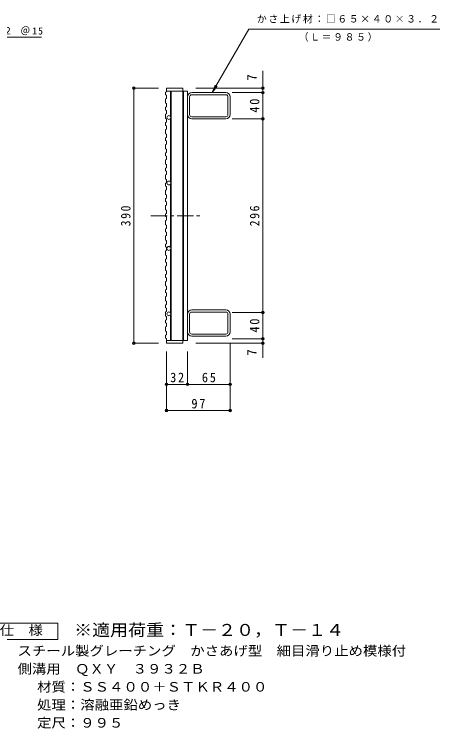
# Model space of a CAD drawing. Units: millimetres, scale not verified. Extents: x -769 to 886, y -683 to 633.
# Drawn here: x 235 to 886, y -523 to 568 of the extents above; entities that cross this region are included whole.
import ezdxf
from ezdxf.enums import TextEntityAlignment as Align

# ---------------------------------------------------------------- set-up
doc = ezdxf.new("R2010")
doc.units = ezdxf.units.MM
doc.header["$LTSCALE"] = 5
doc.header["$PDMODE"] = 32
doc.header["$PDSIZE"] = 4
doc.linetypes.add('CHAIN1', pattern=[8, 5, -1, 1, -1])
for name, color, linetype, lineweight in [('A-1_ピット', 2, 'Continuous', 9), ('A-2_蓋', 3, 'Continuous', 9), ('A-4_寸法', 7, 'Continuous', 9), ('A-5_仕様文', 7, 'Continuous', 9), ('F-4_F-4ﾚｲﾔ', 2, 'Continuous', 9)]:
    doc.layers.add(name, color=color, linetype=linetype, lineweight=lineweight)
doc.layers.add('F-5_F-5ﾚｲﾔ', color=2, linetype='Continuous')
doc.styles.add('ＭＳ ゴシック', font='')
doc.styles.get('ＭＳ ゴシック').set_extended_font_data('MS Gothic')

msp = doc.modelspace()

# ---------------------------------------------------------------- linework, layer by layer
at = {"layer": 'A-1_ピット'}
for p, q in [((558.756, 448.609), (506.556, 448.609)), ((503.356, 415.009), (503.356, 442.209)), ((558.756, 445.409), (506.556, 445.409)), ((561.956, 415.009), (561.956, 442.209)), ((565.156, 415.009), (565.156, 442.209)), ((506.556, 411.809), (558.756, 411.809)), ((558.756, 408.609), (506.556, 408.609)), ((503.356, 110.161), (503.356, 82.961)), ((558.756, 116.561), (506.556, 116.561)), ((506.556, 113.361), (558.756, 113.361)), ((561.956, 110.161), (561.956, 82.961)), ((565.156, 110.161), (565.156, 82.961)), ((558.756, 79.761), (506.556, 79.761)), ((558.756, 76.561), (506.556, 76.561))]:
    msp.add_line(p, q, dxfattribs=at)
for centre, radius, start, end in [((506.556, 442.209), 6.4, 90, 180), ((558.756, 442.209), 6.4, 0, 90), ((506.556, 442.209), 3.2, 90, 180), ((558.756, 442.209), 3.2, 0, 90), ((506.556, 415.009), 6.4, 180, 270), ((506.556, 415.009), 3.2, 180, 270), ((558.756, 415.009), 6.4, 270, 0), ((558.756, 415.009), 3.2, 270, 0), ((506.556, 110.161), 6.4, 90, 180), ((506.556, 110.161), 3.2, 90, 180), ((558.756, 110.161), 6.4, 0, 90), ((558.756, 110.161), 3.2, 0, 90), ((506.556, 82.961), 6.4, 180, 270), ((506.556, 82.961), 3.2, 180, 270), ((558.756, 82.961), 3.2, 270, 0), ((558.756, 82.961), 6.4, 270, 0)]:
    msp.add_arc(centre, radius, start, end, dxfattribs=at)
at = {"layer": 'A-2_蓋'}
for p, q in [((466.656, 449.454), (468.156, 449.965)), ((468.156, 455.609), (468.156, 449.965)), ((468.156, 455.609), (493.156, 455.609)), ((468.156, 451.109), (500.156, 451.109)), ((474.156, 451.109), (474.156, 412.267)), ((475.156, 451.109), (475.156, 70.108)), ((493.156, 455.609), (493.156, 65.608)), ((494.156, 451.109), (494.156, 70.108)), ((500.156, 451.109), (500.156, 70.108)), ((466.656, 438.911), (468.156, 439.422)), ((466.656, 426.228), (468.156, 426.739)), ((468.156, 431.852), (468.156, 426.739)), ((466.656, 415.685), (468.156, 416.196)), ((468.156, 408.626), (468.156, 403.513)), ((474.156, 408.95), (474.156, 312.267)), ((466.656, 403.001), (468.156, 403.513)), ((466.656, 392.458), (468.156, 392.969)), ((468.156, 385.399), (468.156, 380.286)), ((466.656, 379.775), (468.156, 380.286)), ((468.156, 374.856), (468.156, 369.743)), ((466.656, 369.232), (468.156, 369.743)), ((468.156, 362.173), (468.156, 357.06)), ((466.656, 356.549), (468.156, 357.06)), ((468.156, 351.63), (468.156, 346.517)), ((466.656, 346.005), (468.156, 346.517)), ((468.156, 338.947), (468.156, 333.833)), ((466.656, 333.322), (468.156, 333.833)), ((468.156, 328.403), (468.156, 323.29)), ((466.656, 322.779), (468.156, 323.29)), ((466.656, 310.096), (468.156, 310.607)), ((468.156, 315.72), (468.156, 310.607)), ((474.156, 308.95), (474.156, 212.267)), ((466.656, 299.552), (468.156, 300.064)), ((468.156, 305.177), (468.156, 300.064)), ((466.656, 286.869), (468.156, 287.381)), ((468.156, 292.494), (468.156, 287.381)), ((466.656, 276.326), (468.156, 276.837)), ((468.156, 281.951), (468.156, 276.837)), ((466.656, 263.643), (468.156, 264.154)), ((468.156, 269.267), (468.156, 264.154)), ((466.656, 253.1), (468.156, 253.611)), ((468.156, 258.724), (468.156, 253.611)), ((466.656, 240.416), (468.156, 240.928)), ((468.156, 246.041), (468.156, 240.928)), ((466.656, 229.873), (468.156, 230.385)), ((468.156, 235.498), (468.156, 230.385)), ((468.156, 222.814), (468.156, 217.701)), ((466.656, 217.19), (468.156, 217.701)), ((468.156, 212.271), (468.156, 207.158)), ((474.156, 208.95), (474.156, 112.267)), ((466.656, 206.647), (468.156, 207.158)), ((468.156, 199.588), (468.156, 194.475)), ((466.656, 193.963), (468.156, 194.475)), ((468.156, 189.045), (468.156, 183.932)), ((466.656, 183.42), (468.156, 183.932)), ((468.156, 176.362), (468.156, 171.248)), ((466.656, 170.737), (468.156, 171.248)), ((468.156, 165.818), (468.156, 160.705)), ((466.656, 160.194), (468.156, 160.705)), ((468.156, 153.135), (468.156, 148.022)), ((466.656, 147.511), (468.156, 148.022)), ((468.156, 142.592), (468.156, 137.479)), ((466.656, 136.967), (468.156, 137.479)), ((466.656, 124.284), (468.156, 124.796)), ((468.156, 129.909), (468.156, 124.796)), ((466.656, 113.741), (468.156, 114.252)), ((468.156, 119.366), (468.156, 114.252)), ((466.656, 101.058), (468.156, 101.569)), ((468.156, 106.682), (468.156, 101.569)), ((474.156, 108.95), (474.156, 70.108)), ((466.656, 90.515), (468.156, 91.026)), ((468.156, 96.139), (468.156, 91.026)), ((466.656, 77.831), (468.156, 78.343)), ((466.656, 77.831), (466.656, 73.424)), ((468.156, 83.456), (468.156, 78.343)), ((466.656, 73.424), (468.156, 72.913)), ((468.156, 72.913), (468.156, 65.608)), ((468.156, 70.108), (500.156, 70.108)), ((468.156, 65.608), (493.156, 65.608))]:
    msp.add_line(p, q, dxfattribs=at)
at = {"layer": 'A-2_蓋', "linetype": 'CHAIN1'}
msp.add_line((444.053, 260.608), (519.984, 260.608), dxfattribs=at)
at = {"layer": 'A-2_蓋'}
for points in [[(466.656, 449.454), (466.656, 445.047), (468.156, 444.535), (468.156, 439.422)], [(466.656, 438.911), (466.656, 432.364), (468.156, 431.852)], [(466.656, 426.228), (466.656, 421.82), (468.156, 421.309), (468.156, 416.196)], [(466.656, 415.685), (466.656, 409.137), (468.156, 408.626)], [(466.656, 403.001), (466.656, 398.594), (468.156, 398.083), (468.156, 392.969)], [(466.656, 392.458), (466.656, 385.911), (468.156, 385.399)], [(466.656, 379.775), (466.656, 375.368), (468.156, 374.856)], [(466.656, 369.232), (466.656, 362.684), (468.156, 362.173)], [(466.656, 356.549), (466.656, 352.141), (468.156, 351.63)], [(466.656, 346.005), (466.656, 339.458), (468.156, 338.947)], [(466.656, 333.322), (466.656, 328.915), (468.156, 328.403)], [(466.656, 322.779), (466.656, 316.232), (468.156, 315.72)], [(466.656, 310.096), (466.656, 305.688), (468.156, 305.177)], [(466.656, 299.552), (466.656, 293.005), (468.156, 292.494)], [(466.656, 286.869), (466.656, 282.462), (468.156, 281.951)], [(466.656, 276.326), (466.656, 269.779), (468.156, 269.267)], [(466.656, 263.643), (466.656, 259.235), (468.156, 258.724)], [(466.656, 253.1), (466.656, 246.552), (468.156, 246.041)], [(466.656, 240.416), (466.656, 236.009), (468.156, 235.498)], [(466.656, 229.873), (466.656, 223.326), (468.156, 222.814)], [(466.656, 217.19), (466.656, 212.783), (468.156, 212.271)], [(466.656, 206.647), (466.656, 200.099), (468.156, 199.588)], [(466.656, 193.963), (466.656, 189.556), (468.156, 189.045)], [(466.656, 183.42), (466.656, 176.873), (468.156, 176.362)], [(466.656, 170.737), (466.656, 166.33), (468.156, 165.818)], [(466.656, 160.194), (466.656, 153.646), (468.156, 153.135)], [(466.656, 147.511), (466.656, 143.103), (468.156, 142.592)], [(466.656, 136.967), (466.656, 130.42), (468.156, 129.909)], [(466.656, 124.284), (466.656, 119.877), (468.156, 119.366)], [(466.656, 113.741), (466.656, 107.194), (468.156, 106.682)], [(466.656, 101.058), (466.656, 96.65), (468.156, 96.139)], [(466.656, 90.515), (466.656, 83.967), (468.156, 83.456)]]:
    msp.add_lwpolyline(points, dxfattribs=at)
for centre in [(471.656, 410.608), (471.656, 310.608), (471.656, 210.608), (471.656, 110.608)]:
    msp.add_circle(centre, 3, dxfattribs=at)
at = {"layer": 'A-4_寸法'}
for p, q in [((615.156, 43.436), (615.156, 481.734)), ((455.656, 455.609), (416.656, 455.609)), ((418.156, 65.608), (418.156, 455.609)), ((512.656, 455.609), (616.656, 455.609)), ((568.256, 448.609), (616.656, 448.609)), ((568.256, 408.608), (616.656, 408.608)), ((568.256, 112.608), (616.656, 112.608)), ((455.656, 65.608), (416.656, 65.608)), ((512.656, 65.608), (616.656, 65.608)), ((565.156, 66.508), (565.156, -38.595)), ((568.256, 72.608), (616.656, 72.608)), ((468.156, 53.108), (468.156, -38.595)), ((500.156, 53.108), (500.156, 1.405)), ((468.156, 2.905), (565.156, 2.905)), ((468.156, -37.095), (565.156, -37.095))]:
    msp.add_line(p, q, dxfattribs=at)
for p in [(418.156, 455.609), (615.156, 455.609), (615.156, 448.609), (615.156, 408.608), (615.156, 112.608), (418.156, 65.608), (615.156, 72.608), (615.156, 65.608), (468.156, 2.905), (500.156, 2.905), (565.156, 2.905), (468.156, -37.095), (565.156, -37.095)]:
    msp.add_point(p, dxfattribs=at)
at = {"layer": 'A-5_仕様文'}
for p, q in [((44.085, 533.341), (277.214, 533.341)), ((537.656, 448.609), (542.44, 460.157)), ((537.656, 448.609), (545.266, 458.526))]:
    msp.add_line(p, q, dxfattribs=at)
msp.add_lwpolyline([(537.656, 448.609), (593.659, 545.609), (885.533, 545.609)], dxfattribs=at)
at = {"layer": 'F-4_F-4ﾚｲﾔ'}
msp.add_lwpolyline([(189.305, -387.055), (189.305, -362.054), (301.805, -362.054), (301.805, -387.055)], close=True, dxfattribs=at)

# ---------------------------------------------------------------- texts
at = {"layer": 'A-4_寸法', "color": 2, "style": 'ＭＳ ゴシック'}
for p in [(610.156, 466.862), (610.156, 46.612)]:
    msp.add_text('7', height=14.66, rotation=90, dxfattribs=at).set_placement(p, align=Align.BOTTOM_LEFT)
at = {"layer": 'A-4_寸法', "color": 2, "char_height": 14.66, "attachment_point": 7, "rotation": 90, "style": 'ＭＳ ゴシック'}
for s, insert in [('\\T1.27;\\W0.95;40', (610.156, 417.984)), ('\\T1.27;\\W0.9;390', (413.156, 244.358)), ('\\T1.27;\\W0.9;296', (610.156, 244.358)), ('\\T1.27;\\W0.95;40', (610.156, 81.983))]:
    msp.add_mtext(s, dxfattribs=dict(at, insert=insert))
at = {"layer": 'A-4_寸法', "color": 2, "char_height": 14.66, "attachment_point": 7, "style": 'ＭＳ ゴシック'}
for s, insert in [('\\T1.27;\\W0.95;32', (473.531, 5.905)), ('\\T1.27;\\W0.95;65', (522.031, 5.905)), ('\\T1.27;\\W0.95;97', (506.031, -34.095))]:
    msp.add_mtext(s, dxfattribs=dict(at, insert=insert))
at = {"layer": 'A-5_仕様文', "char_height": 11, "attachment_point": 7, "style": 'ＭＳ ゴシック'}
for s, insert in [('\\T1.17;かさ上げ材：□６５×４０×３．２', (606.208, 554.562)), ('\\T1.2;メインバー\\~ＤⅠ－３２\\~＠15', (46.726, 536.405)), ('\\T1.17;（Ｌ＝９８５）', (670.042, 526.645))]:
    msp.add_mtext(s, dxfattribs=dict(at, insert=insert))
at = {"layer": 'F-4_F-4ﾚｲﾔ', "style": 'ＭＳ ゴシック', "width": 1.1}
for s, p in [('仕\u3000様', (213.055, -384.555)), ('スチール製グレーチング\u3000かさあげ型\u3000細目滑り止め模様付', (240.35, -416.015)), ('側溝用\u3000ＱＸＹ\u3000３９３２Ｂ', (240.349, -443.515)), ('材質：ＳＳ４００＋ＳＴＫＲ４００', (270.206, -471.014)), ('処理：溶融亜鉛めっき', (270.206, -498.514)), ('定尺：９９５', (270.206, -526.015))]:
    msp.add_text(s, height=14.66, dxfattribs=at).set_placement(p, align=Align.BOTTOM_LEFT)
at = {"layer": 'F-5_F-5ﾚｲﾔ', "color": 3, "style": 'ＭＳ ゴシック', "width": 1.1}
msp.add_text('※適用荷重：Ｔ－２０，Ｔ－１４', height=18.33, dxfattribs=at).set_placement((326.805, -387.055), align=Align.BOTTOM_LEFT)

doc.saveas('drawing.dxf')
